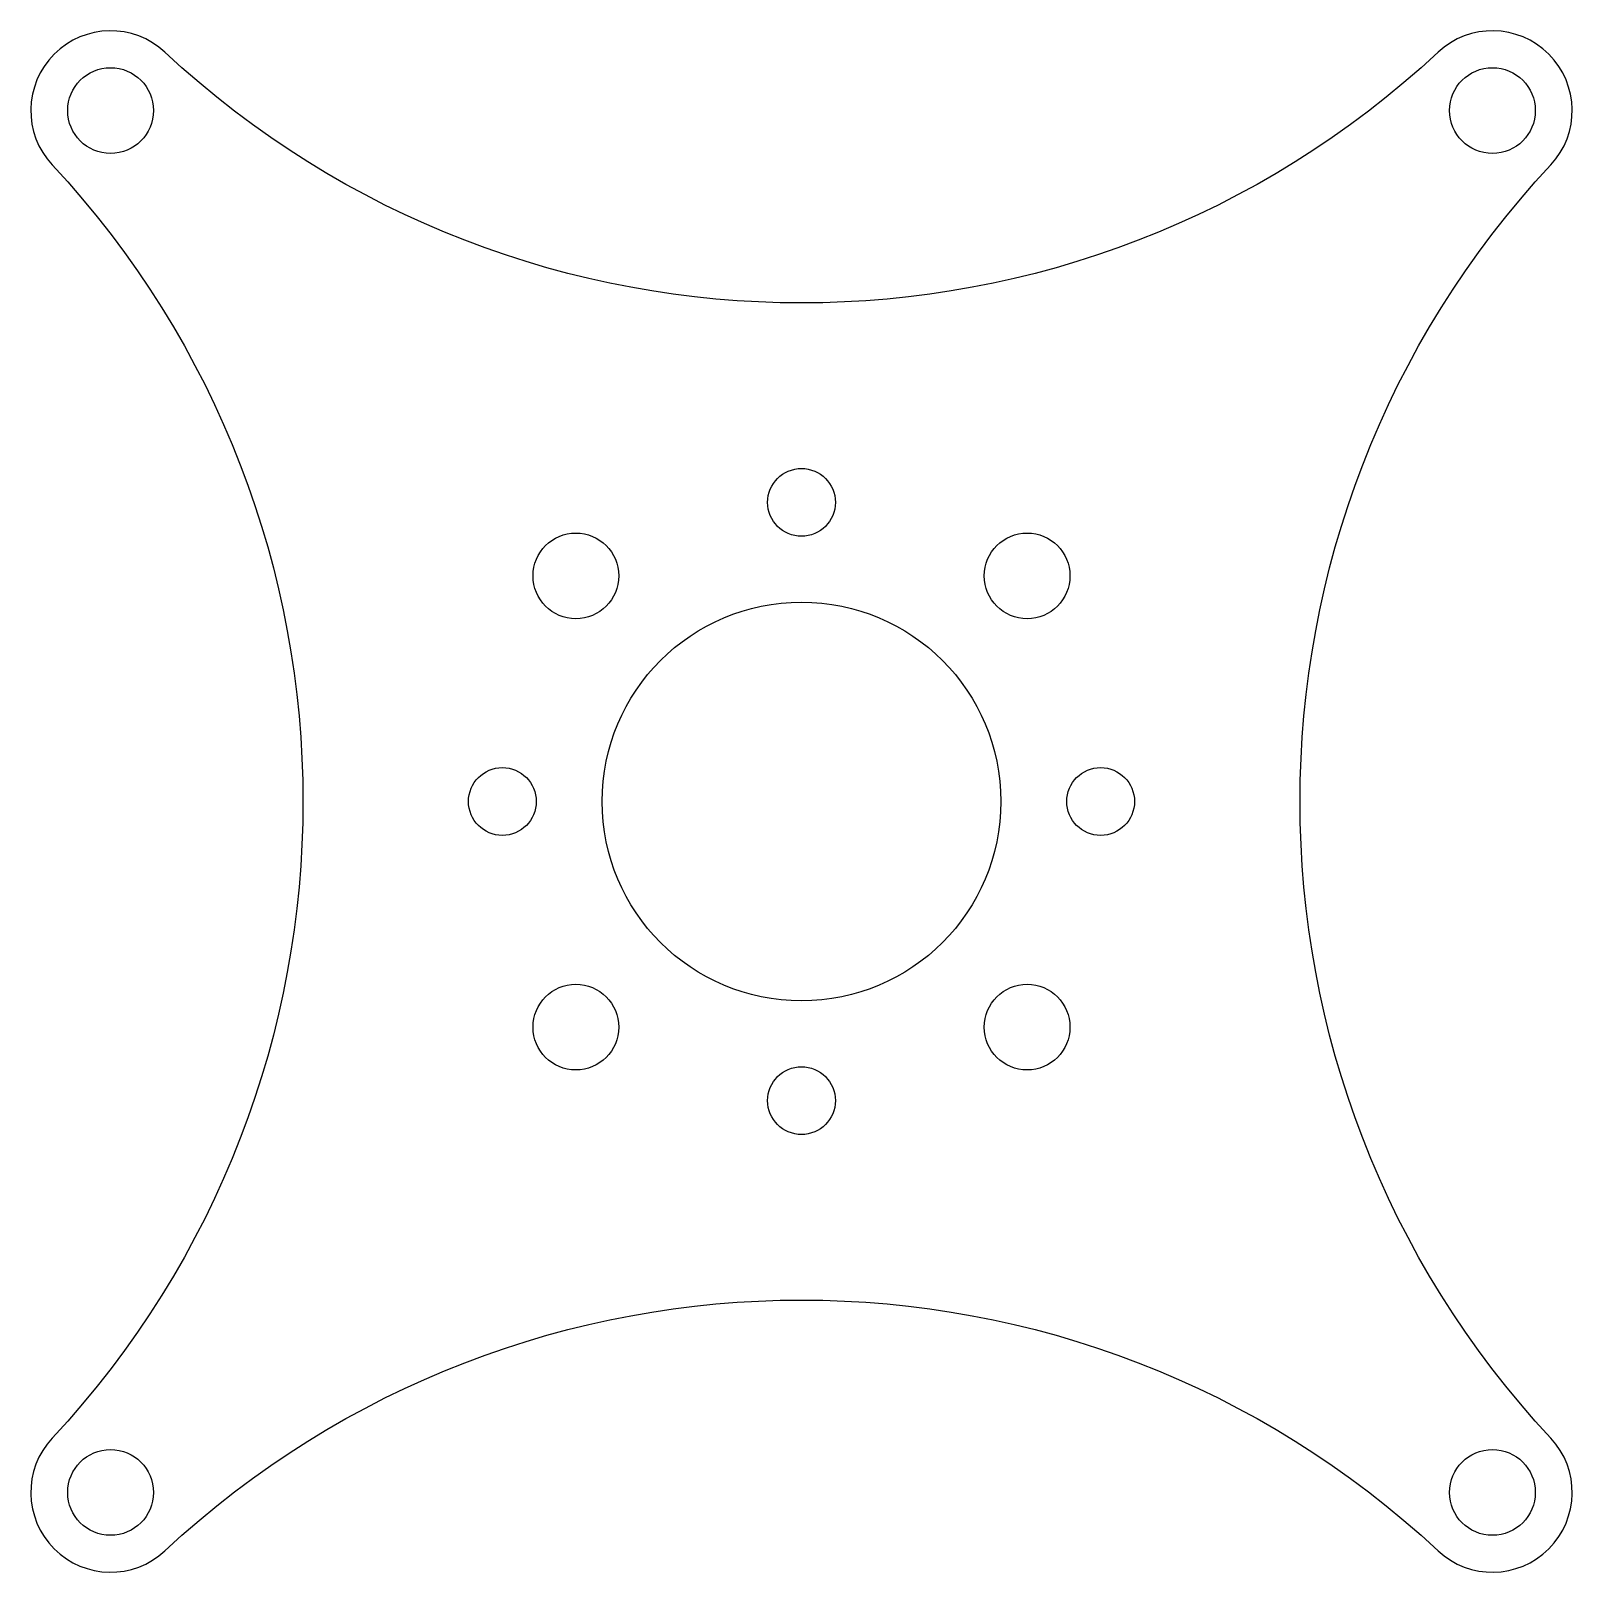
# Model space of a CAD drawing. Header units: millimetres. Extents: x -38.6 to 38.6, y -38.6 to 38.6.
import ezdxf

# ---------------------------------------------------------------- set-up
doc = ezdxf.new("R2010")
doc.units = ezdxf.units.MM

msp = doc.modelspace()

# ---------------------------------------------------------------- linework, layer by layer
msp.add_lwpolyline([(31.92, -37.574, 0.965685), (37.574, -31.92, -0.393908), (37.574, 31.92, 0.965685), (31.92, 37.574, -0.393908), (-31.92, 37.574, 0.965685), (-37.574, 31.92, -0.393908), (-37.574, -31.92, 0.965685), (-31.92, -37.574, -0.393908)], format="xyb", close=True)
for centre, radius in [((-34.648, 34.648), 2.15), ((34.648, 34.648), 2.15), ((0, 15), 1.7), ((-11.314, 11.314), 2.15), ((11.314, 11.314), 2.15), ((0, 0), 10), ((-15, 0), 1.7), ((15, 0), 1.7), ((-11.314, -11.314), 2.15), ((11.314, -11.314), 2.15), ((0, -15), 1.7), ((-34.648, -34.648), 2.15), ((34.648, -34.648), 2.15)]:
    msp.add_circle(centre, radius)

doc.saveas('drawing.dxf')
